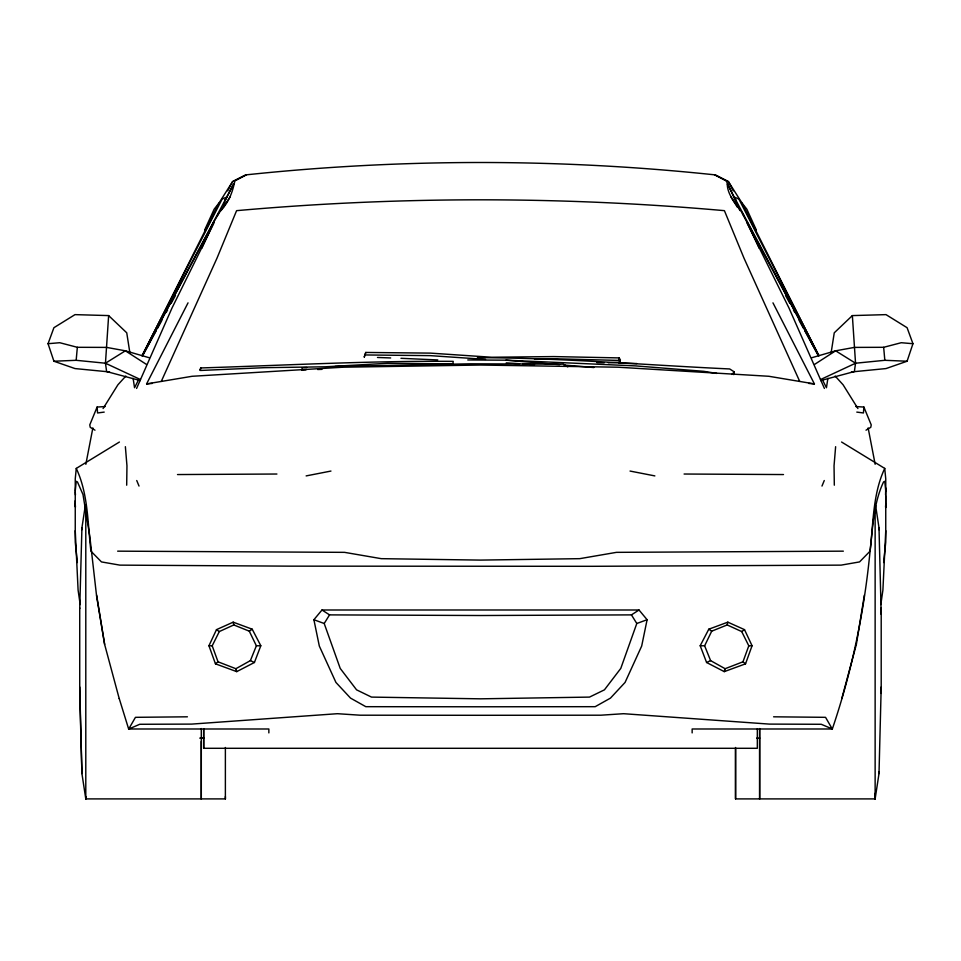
<?xml version="1.0" encoding="UTF-8"?>
<svg xmlns="http://www.w3.org/2000/svg" width="961" height="961" viewBox="0 0 961 961"><rect width="100%" height="100%" fill="white"/><g stroke="black" fill="none" stroke-linecap="round" stroke-linejoin="round"><path stroke-width="1.44" d="M75.246 506.003L75.246 500.705M79.727 686.995L81.925 773.593L85.793 798.903L225.379 798.903L225.379 796.537M85.793 796.537L85.793 798.903L85.793 506.243M201.293 741.436L201.293 798.903L201.293 728.546M757.328 728.882L757.328 748.295L203.672 748.295L203.672 728.882M881.201 686.995L879.003 773.593L875.135 798.903L735.549 798.903L735.549 748.751M759.634 729.543L759.634 798.903L759.634 728.546M881.201 614.355L879.003 527.769L875.567 505.27M885.754 495.744L885.754 542.028L883.652 562.557M885.754 488.068L885.562 494.939M126.684 485.197L126.96 465.785L125.374 446.685M79.727 608.601L81.925 527.769L85.361 505.27M885.754 530.7L882.907 590.054L880.817 604.541M885.549 507.144L885.754 504.141M140.294 380.58L106.623 371.559L105.458 363.222L108.641 315.592L74.994 314.631L53.912 327.701L48.05 343.714L53.912 361.228L74.994 368.568L109.566 371.943M855.795 406.539L863.891 407.068L863.434 412.966L856.792 412.101M835.626 446.685L834.04 465.785L834.316 485.197M53.912 361.228L76.171 360.303L77.336 347.305L59.762 342.717L48.05 343.714M119.416 442.024L76.267 468.415L75.246 478.902L75.246 542.028L77.348 562.557M75.246 490.939L76.243 481.305L77.469 481.966L82.982 494.483L89.757 535.998L96.617 596.3L104.641 644.459L119.224 698.623M365.793 352.447L364.267 356.999L365.793 352.447L430.396 353.119L491.768 357.252L553.932 356.579L619.16 357.912L620.362 359.798L620.109 362.309L608.325 362.802M620.109 362.309L618.908 360.423L619.16 357.912M851.434 371.943L886.006 368.568L907.088 361.228L912.95 343.714L907.088 327.701L886.006 314.631L852.359 315.592L855.542 363.222L854.377 371.559L820.706 380.58M200.801 367.943L200.429 370.465L264.323 367.679L325.25 366.802L387.451 363.294L452.847 363.883L453.232 361.36C369.036 360.723 284.949 365.336 200.801 367.943L199.708 370.045M827.889 378.286L826.448 387.715L822.412 379.727M831.121 352.831L834.256 332.806L852.359 315.592M864.383 595.087L856.359 644.423L841.776 698.623M733.796 374.634L734.252 371.883L729.675 368.952C645.6 365.048 561.584 357.828 477.377 357.684M85.841 464.283L92.869 427.921M647.101 619.725L641.684 646.044L625.07 682.43L610.463 698.118L595.183 706.683L480.5 706.779L365.817 706.683L350.537 698.118L335.93 682.43L319.316 646.044L313.899 619.725L321.983 609.995L639.017 609.995L647.101 619.725L636.795 623.497L620.782 668.412L604.433 689.842L589.501 697.097L480.5 698.827L371.499 697.097L356.567 689.842L340.218 668.412L324.205 623.497L313.899 619.725M221.054 210.543L223.445 207.48L225.03 200.417L226.724 197.089L222.159 199.011L142.012 355.666M727.201 624.938L741.688 631.557L748.799 645.804L742.973 661.805L725.123 668.712L710.611 660.627L704.629 645.804L711.705 631.173L727.201 624.938L727.825 622.163L744.511 629.647L752.055 645.744L745.544 663.823L724.27 671.631L706.587 662.489L700.197 645.744L708.786 629.203L727.825 622.163M724.27 671.631L725.123 668.712M119.224 698.527L128.678 729.087L139.729 724.282L191.659 724.101L337.443 713.699L360.123 715.2L480.5 715.296L600.877 715.2L623.557 713.699L769.341 724.101L821.271 724.282L832.322 728.991C851.914 671.331 864.275 611.616 870.077 551.013C872.768 527.829 873.453 503.324 883.531 481.966L884.757 481.305L885.754 490.939M254.413 662.489L260.803 645.744L252.214 629.203L233.175 622.163L216.489 629.647L208.945 645.744L215.456 663.823L236.73 671.631L254.413 662.489L250.389 660.627L235.877 668.712L218.027 661.805L212.201 645.804L219.312 631.557L233.799 624.938L249.295 631.173L256.371 645.804L250.389 660.627M821.979 486.062L824.262 480.524M105.205 406.539L97.109 407.068L89.769 424.906L90.226 427.321L94.983 430.18M223.445 207.48C229.859 199.708 232.934 190.446 234.868 180.848L246.232 174.842C401.842 158.385 559.158 158.385 714.768 174.842L728.438 181.629L741.988 203.011L818.652 355.474M218.664 213.618L214.099 221.45L201.738 248.382M136.594 388.436L171.947 308.157L213.883 223.18M161.292 381.373L217.006 258.137L236.586 210.663C398.755 196.2 562.245 196.2 724.414 210.663L743.994 258.137L799.708 381.373M204.657 230.039L214.159 209.174L219.012 203.011L232.562 181.629L244.887 175.382M142.348 355.474L219.012 203.011M138.588 379.727L134.552 387.715L133.111 378.286M152.234 383.439L146.589 383.907L188.032 302.847M227.733 190.891L232.562 181.629L246.232 174.842M225.03 200.417L233.763 183.851L142.348 355.738M142.348 355.81L214.099 221.45M142.528 355.87L156.126 330.92M157.568 328.29L161.856 320.409M166.157 312.529L167.586 309.91M171.166 303.34L175.467 295.459M128.678 729.087L135.453 717.326L187.407 716.81M216.718 216.477L229.931 197.209M324.205 623.497L329.551 614.884L480.5 615.52L631.449 614.884L639.017 609.995M103.079 408.557L117.903 384.796L125.843 376.051M841.584 442.024L884.733 468.415C872.66 494.014 873.381 523.505 870.077 551.158L859.542 561.921L841.139 565.128L592.24 566.305L289.453 566.149L119.861 565.128L101.458 561.921L90.923 551.158C87.619 523.505 88.34 494.014 76.267 468.415M731.922 374.442L734.252 371.883M215.456 663.823L218.027 661.805M741.688 631.557L744.511 629.647M249.295 631.173L252.214 629.203M814.568 364.411L835.626 350.813L854.377 347.401L883.664 347.305L901.238 342.717L912.95 343.714M76.171 360.303L105.458 363.222L125.374 350.813L149.303 357.756M866.017 430.18L870.774 427.321L871.231 424.906L863.891 407.068M820.49 379.571L855.542 363.222L884.829 360.303L907.088 361.228M706.587 662.489L710.611 660.627M811.697 357.756L835.626 350.813L855.542 363.222M306.139 475.911L330.956 471.058M146.589 383.907L192.14 376.28L343.029 367.21L480.5 365.036L617.971 367.21L768.86 376.28L814.411 383.907L772.968 302.847M104.208 412.101L97.566 412.966L97.109 407.068M306.799 367.558L302.343 367.727L301.622 370.021L305.994 369.877M335.029 366.465L470.422 363.811L563.422 364.171L567.771 366.862M317.623 369.505L321.995 369.36M748.799 645.804L752.055 645.744M534.484 359.066L553.74 358.741L618.908 360.423M843.35 551.158L616.469 552.347L579.735 558.665L480.5 560.095L381.265 558.665L344.531 552.347L117.65 551.158M256.371 645.804L260.803 645.744M177.509 474.554L276.912 474.025M128.678 728.991L268.852 728.991L268.852 732.907M832.322 728.991L692.148 728.991L692.148 732.907M199.78 738.108L204.285 738.108M756.715 738.108L759.719 738.108M200.549 738.276L203.552 738.276M77.336 347.305L106.623 347.401L125.374 350.813L146.432 364.411M684.088 474.025L783.491 474.554M467.767 359.955L505.942 360.171L635.641 365.901L703.764 371.318L716.702 373.409M365.54 354.957L430.132 355.63L485.521 359.366M700.197 645.744L704.629 645.804M208.945 645.744L212.201 645.804M773.593 716.81L825.547 717.326L832.322 729.087M596.757 362.585L604.181 362.765M619.028 363.126L636.855 363.558M377.481 357.468L390.683 357.948M400.965 358.309L437.772 359.943M506.243 362.874L519.625 363.714M522.592 363.907L534.484 364.663M808.766 383.439L814.411 383.907M505.942 360.171L559.59 364.675M564.059 365.048L593.862 367.546M630.044 471.058L654.861 475.911M105.458 363.222L140.51 379.571M714.768 174.842L728.438 181.629L733.267 190.891M716.113 175.382L726.132 180.848C731.321 190.542 735.153 201.041 739.946 210.543M321.983 609.995L329.551 614.884M708.786 629.203L711.705 631.173M216.489 629.647L219.312 631.557M742.973 661.805L745.544 663.823M108.641 315.592L126.744 332.806L129.879 352.831M835.157 376.051L843.097 384.796L857.921 408.557M741.988 203.011L746.841 209.174L756.343 230.039M742.336 213.618L818.652 355.81L727.237 183.851C727.465 196.993 738.541 205.618 744.282 216.477M731.069 197.209L737.555 207.48M631.449 614.884L636.795 623.497M785.533 295.459L789.834 303.34M793.414 309.91L794.843 312.529M799.144 320.409L803.432 328.29M804.874 330.92L818.472 355.87M818.988 355.666L738.841 199.011L734.276 197.089L735.97 200.417M747.117 223.18L789.053 308.157L824.406 388.436M759.262 248.382L746.901 221.45M136.738 480.524L139.021 486.062M235.877 668.712L236.73 671.631M233.175 622.163L233.799 624.938M868.131 427.921L875.159 464.283M96.617 595.087L104.641 644.423M80.183 604.541L78.093 590.054L75.246 530.7M884.733 468.415L885.754 478.902L885.754 507.528M883.664 347.305L884.829 360.303M75.246 504.141L75.451 507.144M75.246 491.948L75.438 494.939M81.925 773.593L79.727 693.434L79.727 607.917M881.201 607.917L881.201 693.434M879.003 527.769L879.003 529.727M879.003 771.623L879.003 773.593M875.135 505.27L875.135 798.903L875.135 793.257M735.549 747.49L735.549 798.903M225.379 747.49L225.379 798.903M203.672 729.111L203.672 748.295M85.793 505.27L85.793 508.093M81.925 527.769L81.925 529.727"/></g></svg>
